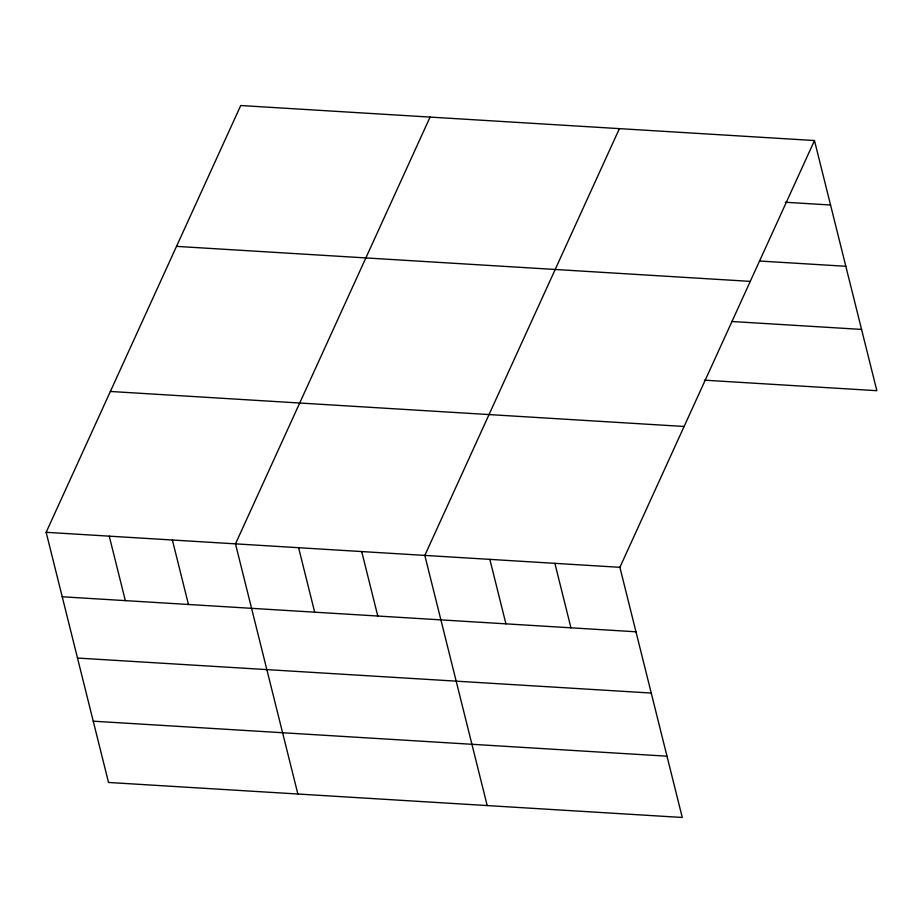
<?xml version="1.0" encoding="UTF-8"?>
<svg xmlns="http://www.w3.org/2000/svg" width="923" height="923" viewBox="0 0 923 923"><rect width="100%" height="100%" fill="white"/><g stroke="black" fill="none" stroke-linecap="round" stroke-linejoin="round"><path stroke-width="1.38" d="M814.478 140.538L619.898 567.31L682.27 817.466L108.522 782.462L46.15 532.306L240.73 105.534L814.478 140.538L876.85 390.694L704.387 380.172M430.072 117.083L235.492 543.855L297.864 794.011M619.402 128.643L424.822 555.404L487.194 805.56M785.323 202.252L830.55 205.01M759.606 261.024L845.837 266.286M176.524 246.372L750.272 281.377M731.524 321.481L861.574 329.419M110.356 391.467L684.116 426.472M46.15 532.306L619.898 567.31M62.222 596.777L635.97 631.782M77.497 658.053L651.257 693.058M93.246 721.186L666.994 756.191M554.873 563.342L570.945 627.813M489.848 559.373L505.919 623.844M361.712 551.562L377.784 616.033M298.602 547.708L314.674 612.18M172.37 540.001L188.454 604.473M109.26 536.159L125.332 600.631"/></g></svg>
